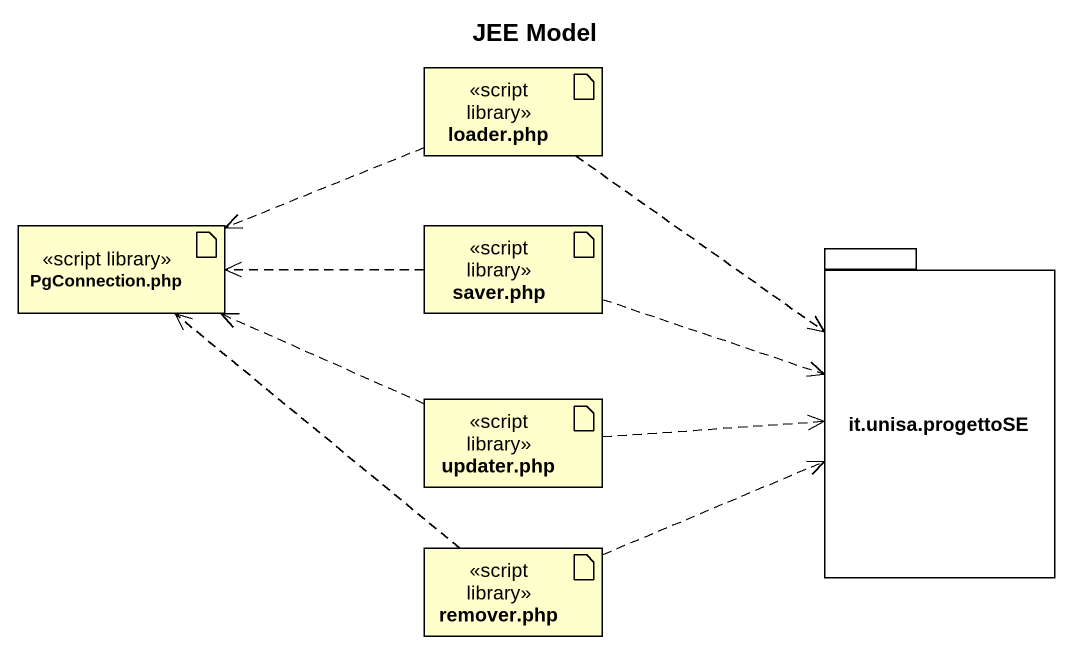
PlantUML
@startuml
title JEE Model
artifact "loader.php" as loader_php <<script library>>
artifact "PgConnection.php" as PgConnection_php <<script library>>
artifact "saver.php" as saver_php <<script library>>
package "it.unisa.progettoSE" as it_unisa_progettoSE {
}
artifact "updater.php" as updater_php <<script library>>
artifact "remover.php" as remover_php <<script library>>
loader_php .left.> PgConnection_php
loader_php ..> it_unisa_progettoSE
saver_php .left.> PgConnection_php
saver_php .right.> it_unisa_progettoSE
updater_php .left.> PgConnection_php
updater_php .right.> it_unisa_progettoSE
remover_php .up.> PgConnection_php
remover_php .right.> it_unisa_progettoSE
@enduml
